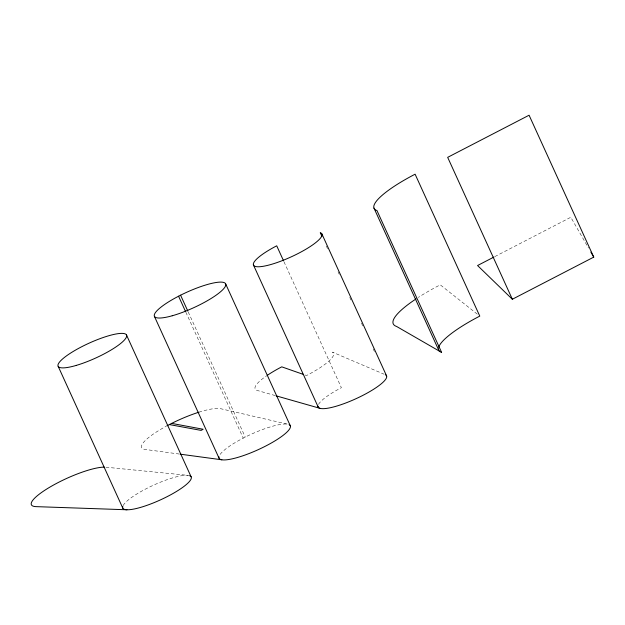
<?xml version="1.0" encoding="UTF-8"?>
<svg xmlns="http://www.w3.org/2000/svg" width="625" height="625" viewBox="0 0 625 625"><rect width="100%" height="100%" fill="white"/><g stroke="black" fill="none" stroke-linecap="round" stroke-linejoin="round"><path stroke-width="0.47" stroke-dasharray="3.12 2.34" d="M494.828 256.594L570.797 217.273L588.492 247.992M105.922 467.203L187.859 475.336M179.305 454.047L145.453 449.484A45.312 9.805 -24.5 0 1 143.414 449.031A44.836 9.703 -24.5 0 1 165.938 426.383M287.055 424.039L220.625 408.695A44.836 9.703 -24.5 0 0 198.828 412.219M275.195 395.57L257.508 390.531A43.055 9.32 -24.5 0 1 255.047 387.305A43.047 9.312 -24.5 0 1 266.43 375.914M305 374.984L306.555 375.523A43.047 9.312 -24.5 0 0 320.227 367.625A43.055 9.32 -24.5 0 0 332.422 352.133L384.109 374.219M477.305 314.141L440.266 284.828A76.094 16.469 -24.5 0 0 418.305 297.43M326.32 245.977L327.531 248.633M338.047 271.695L339.258 274.352M349.766 297.414L350.977 300.07M361.484 323.133L362.695 325.789M373.203 348.852L374.422 351.508M283.992 261.781L341.383 387.711A37.586 8.133 -24.5 0 0 318.32 404.844M188.258 312.039L245.25 437.086M185.844 312.18L243.234 438.109M220.109 454.43A39.148 8.477 -24.5 0 1 251.109 434.281A39.148 8.477 -24.5 0 1 286.703 424.055M123.141 505.539A37.586 8.133 -24.5 0 1 153.719 485.078A37.586 8.133 -24.5 0 1 189.086 475.539"/><path stroke-width="0.94" d="M493.961 257.039L477.562 265.523L512.344 299.25L593.75 257.117L529.086 115.219L447.672 157.352L512.344 299.25M126.961 509.773L36.18 506.641A43.047 9.312 -24.5 0 1 50.859 486.547A43.047 9.312 -24.5 0 1 104.313 467.125M180.273 454.18L221.859 459.797M169.352 424.57L201.141 430.398L203.141 429.25L171.656 423.398M276.125 395.836L319.883 408.297M303.453 374.438L281.758 366.844A43.047 9.312 -24.5 0 0 267.141 375.43M439.391 351.148L396.57 326.445A76.094 16.469 -24.5 0 1 416.055 298.898M590.883 252.141L593.75 257.117M373.984 208.109L438.656 350.016M321.906 233.961L386.57 375.859M321.875 236.219L320.258 232.672A37.586 8.133 -24.5 0 1 298.68 253.227A37.586 8.133 -24.5 0 1 255.133 266.375A37.586 8.133 -24.5 0 1 276.719 245.812L283.586 260.891M253.453 264.992L318.117 406.891M225.711 284.055L290.383 425.953M180.578 295.188L187.859 311.156M178.57 296.211L185.438 311.289M154.391 316.328L219.055 458.227M126.438 334.883L191.102 476.781M58.195 366.367L122.867 508.266M438.438 348.867A66.438 14.383 -24.5 0 0 441.625 352.438L376.953 210.539A66.438 14.383 -24.5 0 1 415.109 174.195L479.781 316.102A66.438 14.383 -24.5 0 0 438.648 347.375M385.617 374.867A37.586 8.133 -24.5 0 1 356.781 398.344A37.586 8.133 -24.5 0 1 318 406.227M289.062 424.609A39.148 8.477 -24.5 0 1 258.562 449.508A39.148 8.477 -24.5 0 1 218.945 456.758M189.547 475.672A37.586 8.133 -24.5 0 1 160.789 499.727A37.586 8.133 -24.5 0 1 122.805 506.313M166.781 425.922A44.836 9.703 -24.5 0 1 198.828 412.219M172.25 315.758A39.148 8.477 -24.5 0 0 225.805 284.633A39.148 8.477 -24.5 0 0 171.961 299.836A39.148 8.477 -24.5 0 0 172.25 315.758M76.328 365.383A37.586 8.133 -24.5 0 0 126.656 335.5A37.586 8.133 -24.5 0 0 73.969 351A37.586 8.133 -24.5 0 0 76.328 365.383"/></g></svg>
